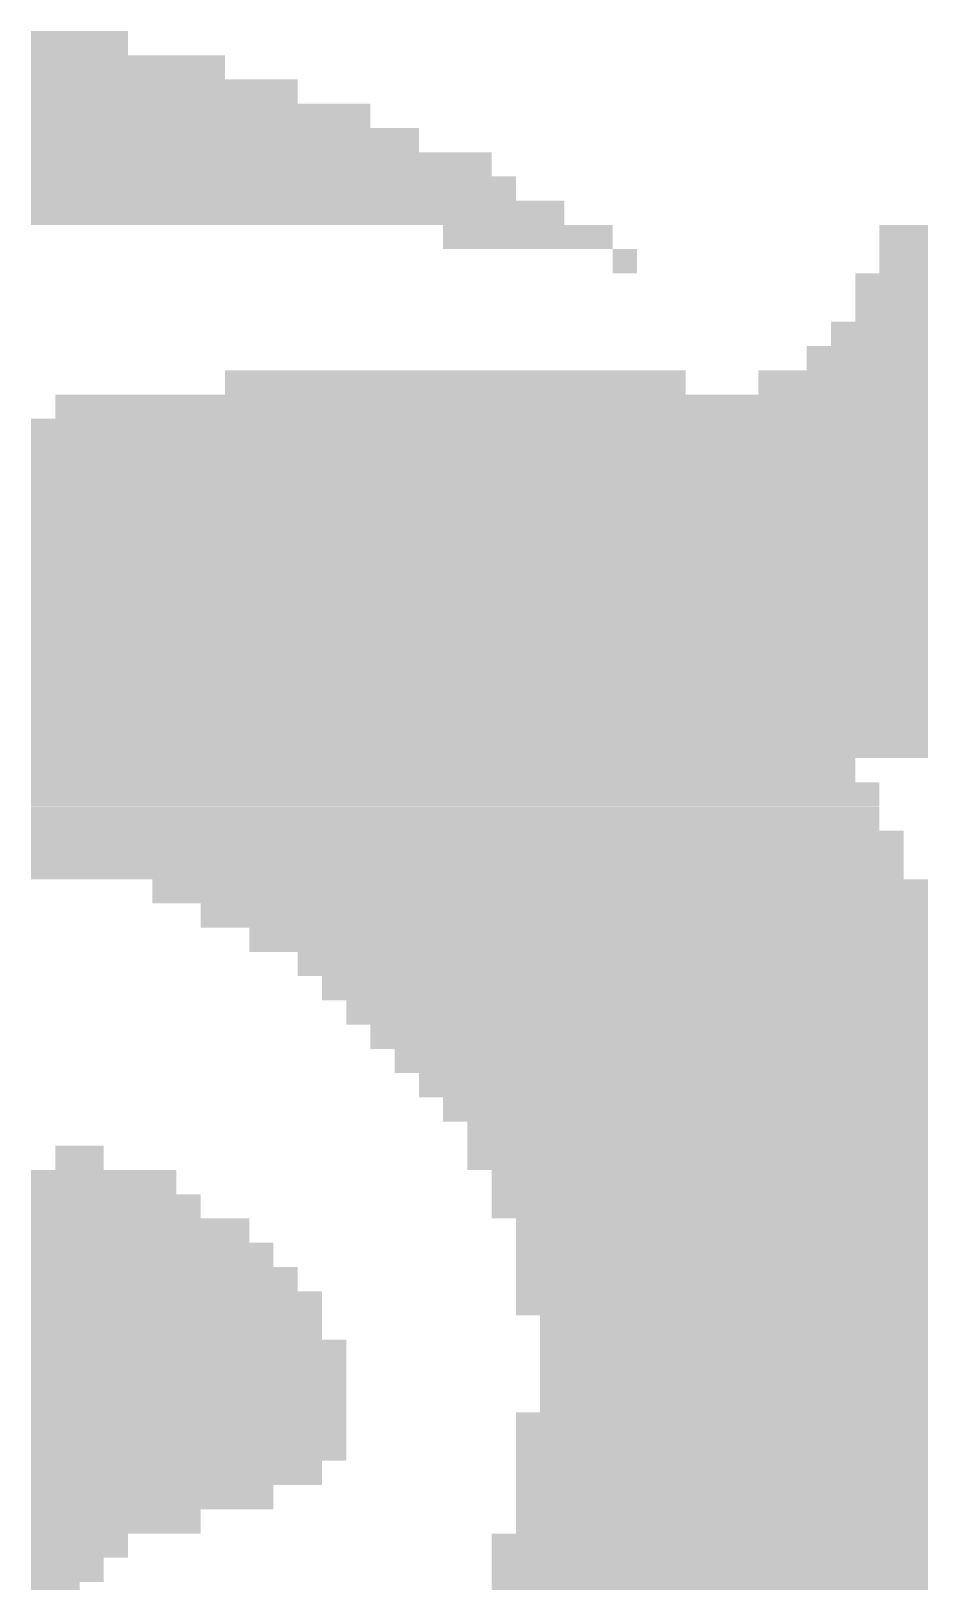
# Model space of a CAD drawing. Extents: x -36 to 36, y -94 to 86.
# Drawn here: x -31.988 to -31.048, y 82.863 to 84.488 of the extents above; entities that cross this region are included whole.
import ezdxf

# ---------------------------------------------------------------- set-up
doc = ezdxf.new("R2010")
doc.units = 0
doc.layers.add('21', color=253, linetype='CONTINUOUS')

# ---------------------------------------------------------------- blocks, each defined once
blk = doc.blocks.new('RECT')
blk.add_solid([(-0.5, -0.5), (0.5, -0.5), (-0.5, 0.5), (0.5, 0.5)])

msp = doc.modelspace()

# ---------------------------------------------------------------- block references
at = {"layer": '21', "xscale": 0.0254, "yscale": 0.0254}
for p in [(-31.9753, 84.4757), (-31.9499, 84.4757), (-31.9245, 84.4757), (-31.8991, 84.4757), (-31.9753, 84.4503), (-31.9499, 84.4503), (-31.9245, 84.4503), (-31.8991, 84.4503), (-31.8737, 84.4503), (-31.8483, 84.4503), (-31.8229, 84.4503), (-31.7975, 84.4503), (-31.9753, 84.4249), (-31.9499, 84.4249), (-31.9245, 84.4249), (-31.8991, 84.4249), (-31.8737, 84.4249), (-31.8483, 84.4249), (-31.8229, 84.4249), (-31.7975, 84.4249), (-31.7721, 84.4249), (-31.7467, 84.4249), (-31.7213, 84.4249), (-31.9753, 84.3995), (-31.9499, 84.3995), (-31.9245, 84.3995), (-31.8991, 84.3995), (-31.8737, 84.3995), (-31.8483, 84.3995), (-31.8229, 84.3995), (-31.7975, 84.3995), (-31.7721, 84.3995), (-31.7467, 84.3995), (-31.7213, 84.3995), (-31.6959, 84.3995), (-31.6705, 84.3995), (-31.6451, 84.3995), (-31.9753, 84.3741), (-31.9499, 84.3741), (-31.9245, 84.3741), (-31.8991, 84.3741), (-31.8737, 84.3741), (-31.8483, 84.3741), (-31.8229, 84.3741), (-31.7975, 84.3741), (-31.7721, 84.3741), (-31.7467, 84.3741), (-31.7213, 84.3741), (-31.6959, 84.3741), (-31.6705, 84.3741), (-31.6451, 84.3741), (-31.6197, 84.3741), (-31.5943, 84.3741), (-31.9753, 84.3487), (-31.9499, 84.3487), (-31.9245, 84.3487), (-31.8991, 84.3487), (-31.8737, 84.3487), (-31.8483, 84.3487), (-31.8229, 84.3487), (-31.7975, 84.3487), (-31.7721, 84.3487), (-31.7467, 84.3487), (-31.7213, 84.3487), (-31.6959, 84.3487), (-31.6705, 84.3487), (-31.6451, 84.3487), (-31.6197, 84.3487), (-31.5943, 84.3487), (-31.5689, 84.3487), (-31.5435, 84.3487), (-31.5181, 84.3487), (-31.9753, 84.3233), (-31.9499, 84.3233), (-31.9245, 84.3233), (-31.8991, 84.3233), (-31.8737, 84.3233), (-31.8483, 84.3233), (-31.8229, 84.3233), (-31.7975, 84.3233), (-31.7721, 84.3233), (-31.7467, 84.3233), (-31.7213, 84.3233), (-31.6959, 84.3233), (-31.6705, 84.3233), (-31.6451, 84.3233), (-31.6197, 84.3233), (-31.5943, 84.3233), (-31.5689, 84.3233), (-31.5435, 84.3233), (-31.5181, 84.3233), (-31.4927, 84.3233), (-31.9753, 84.2979), (-31.9499, 84.2979), (-31.9245, 84.2979), (-31.8991, 84.2979), (-31.8737, 84.2979), (-31.8483, 84.2979), (-31.8229, 84.2979), (-31.7975, 84.2979), (-31.7721, 84.2979), (-31.7467, 84.2979), (-31.7213, 84.2979), (-31.6959, 84.2979), (-31.6705, 84.2979), (-31.6451, 84.2979), (-31.6197, 84.2979), (-31.5943, 84.2979), (-31.5689, 84.2979), (-31.5435, 84.2979), (-31.5181, 84.2979), (-31.4927, 84.2979), (-31.4673, 84.2979), (-31.4419, 84.2979), (-31.5435, 84.2725), (-31.5181, 84.2725), (-31.4927, 84.2725), (-31.4673, 84.2725), (-31.4419, 84.2725), (-31.4165, 84.2725), (-31.3911, 84.2725), (-31.0863, 84.2725), (-31.0609, 84.2725), (-31.3657, 84.2471), (-31.0863, 84.2471), (-31.0609, 84.2471), (-31.1117, 84.2217), (-31.0863, 84.2217), (-31.0609, 84.2217), (-31.1117, 84.1963), (-31.0863, 84.1963), (-31.0609, 84.1963), (-31.1371, 84.1709), (-31.1117, 84.1709), (-31.0863, 84.1709), (-31.0609, 84.1709), (-31.1625, 84.1455), (-31.1371, 84.1455), (-31.1117, 84.1455), (-31.0863, 84.1455), (-31.0609, 84.1455), (-31.7721, 84.1201), (-31.7467, 84.1201), (-31.7213, 84.1201), (-31.6959, 84.1201), (-31.6705, 84.1201), (-31.6451, 84.1201), (-31.6197, 84.1201), (-31.5943, 84.1201), (-31.5689, 84.1201), (-31.5435, 84.1201), (-31.5181, 84.1201), (-31.4927, 84.1201), (-31.4673, 84.1201), (-31.4419, 84.1201), (-31.4165, 84.1201), (-31.3911, 84.1201), (-31.3657, 84.1201), (-31.3403, 84.1201), (-31.3149, 84.1201), (-31.2133, 84.1201), (-31.1879, 84.1201), (-31.1625, 84.1201), (-31.1371, 84.1201), (-31.1117, 84.1201), (-31.0863, 84.1201), (-31.0609, 84.1201), (-31.9499, 84.0947), (-31.9245, 84.0947), (-31.8991, 84.0947), (-31.8737, 84.0947), (-31.8483, 84.0947), (-31.8229, 84.0947), (-31.7975, 84.0947), (-31.7721, 84.0947), (-31.7467, 84.0947), (-31.7213, 84.0947), (-31.6959, 84.0947), (-31.6705, 84.0947), (-31.6451, 84.0947), (-31.6197, 84.0947), (-31.5943, 84.0947), (-31.5689, 84.0947), (-31.5435, 84.0947), (-31.5181, 84.0947), (-31.4927, 84.0947), (-31.4673, 84.0947), (-31.4419, 84.0947), (-31.4165, 84.0947), (-31.3911, 84.0947), (-31.3657, 84.0947), (-31.3403, 84.0947), (-31.3149, 84.0947), (-31.2895, 84.0947), (-31.2641, 84.0947), (-31.2387, 84.0947), (-31.2133, 84.0947), (-31.1879, 84.0947), (-31.1625, 84.0947), (-31.1371, 84.0947), (-31.1117, 84.0947), (-31.0863, 84.0947), (-31.0609, 84.0947), (-31.9753, 84.0693), (-31.9499, 84.0693), (-31.9245, 84.0693), (-31.8991, 84.0693), (-31.8737, 84.0693), (-31.8483, 84.0693), (-31.8229, 84.0693), (-31.7975, 84.0693), (-31.7721, 84.0693), (-31.7467, 84.0693), (-31.7213, 84.0693), (-31.6959, 84.0693), (-31.6705, 84.0693), (-31.6451, 84.0693), (-31.6197, 84.0693), (-31.5943, 84.0693), (-31.5689, 84.0693), (-31.5435, 84.0693), (-31.5181, 84.0693), (-31.4927, 84.0693), (-31.4673, 84.0693), (-31.4419, 84.0693), (-31.4165, 84.0693), (-31.3911, 84.0693), (-31.3657, 84.0693), (-31.3403, 84.0693), (-31.3149, 84.0693), (-31.2895, 84.0693), (-31.2641, 84.0693), (-31.2387, 84.0693), (-31.2133, 84.0693), (-31.1879, 84.0693), (-31.1625, 84.0693), (-31.1371, 84.0693), (-31.1117, 84.0693), (-31.0863, 84.0693), (-31.0609, 84.0693), (-31.9753, 84.0439), (-31.9499, 84.0439), (-31.9245, 84.0439), (-31.8991, 84.0439), (-31.8737, 84.0439), (-31.8483, 84.0439), (-31.8229, 84.0439), (-31.7975, 84.0439), (-31.7721, 84.0439), (-31.7467, 84.0439), (-31.7213, 84.0439), (-31.6959, 84.0439), (-31.6705, 84.0439), (-31.6451, 84.0439), (-31.6197, 84.0439), (-31.5943, 84.0439), (-31.5689, 84.0439), (-31.5435, 84.0439), (-31.5181, 84.0439), (-31.4927, 84.0439), (-31.4673, 84.0439), (-31.4419, 84.0439), (-31.4165, 84.0439), (-31.3911, 84.0439), (-31.3657, 84.0439), (-31.3403, 84.0439), (-31.3149, 84.0439), (-31.2895, 84.0439), (-31.2641, 84.0439), (-31.2387, 84.0439), (-31.2133, 84.0439), (-31.1879, 84.0439), (-31.1625, 84.0439), (-31.1371, 84.0439), (-31.1117, 84.0439), (-31.0863, 84.0439), (-31.0609, 84.0439), (-31.9753, 84.0185), (-31.9499, 84.0185), (-31.9245, 84.0185), (-31.8991, 84.0185), (-31.8737, 84.0185), (-31.8483, 84.0185), (-31.8229, 84.0185), (-31.7975, 84.0185), (-31.7721, 84.0185), (-31.7467, 84.0185), (-31.7213, 84.0185), (-31.6959, 84.0185), (-31.6705, 84.0185), (-31.6451, 84.0185), (-31.6197, 84.0185), (-31.5943, 84.0185), (-31.5689, 84.0185), (-31.5435, 84.0185), (-31.5181, 84.0185), (-31.4927, 84.0185), (-31.4673, 84.0185), (-31.4419, 84.0185), (-31.4165, 84.0185), (-31.3911, 84.0185), (-31.3657, 84.0185), (-31.3403, 84.0185), (-31.3149, 84.0185), (-31.2895, 84.0185), (-31.2641, 84.0185), (-31.2387, 84.0185), (-31.2133, 84.0185), (-31.1879, 84.0185), (-31.1625, 84.0185), (-31.1371, 84.0185), (-31.1117, 84.0185), (-31.0863, 84.0185), (-31.0609, 84.0185), (-31.9753, 83.9931), (-31.9499, 83.9931), (-31.9245, 83.9931), (-31.8991, 83.9931), (-31.8737, 83.9931), (-31.8483, 83.9931), (-31.8229, 83.9931), (-31.7975, 83.9931), (-31.7721, 83.9931), (-31.7467, 83.9931), (-31.7213, 83.9931), (-31.6959, 83.9931), (-31.6705, 83.9931), (-31.6451, 83.9931), (-31.6197, 83.9931), (-31.5943, 83.9931), (-31.5689, 83.9931), (-31.5435, 83.9931), (-31.5181, 83.9931), (-31.4927, 83.9931), (-31.4673, 83.9931), (-31.4419, 83.9931), (-31.4165, 83.9931), (-31.3911, 83.9931), (-31.3657, 83.9931), (-31.3403, 83.9931), (-31.3149, 83.9931), (-31.2895, 83.9931), (-31.2641, 83.9931), (-31.2387, 83.9931), (-31.2133, 83.9931), (-31.1879, 83.9931), (-31.1625, 83.9931), (-31.1371, 83.9931), (-31.1117, 83.9931), (-31.0863, 83.9931), (-31.0609, 83.9931), (-31.9753, 83.9677), (-31.9499, 83.9677), (-31.9245, 83.9677), (-31.8991, 83.9677), (-31.8737, 83.9677), (-31.8483, 83.9677), (-31.8229, 83.9677), (-31.7975, 83.9677), (-31.7721, 83.9677), (-31.7467, 83.9677), (-31.7213, 83.9677), (-31.6959, 83.9677), (-31.6705, 83.9677), (-31.6451, 83.9677), (-31.6197, 83.9677), (-31.5943, 83.9677), (-31.5689, 83.9677), (-31.5435, 83.9677), (-31.5181, 83.9677), (-31.4927, 83.9677), (-31.4673, 83.9677), (-31.4419, 83.9677), (-31.4165, 83.9677), (-31.3911, 83.9677), (-31.3657, 83.9677), (-31.3403, 83.9677), (-31.3149, 83.9677), (-31.2895, 83.9677), (-31.2641, 83.9677), (-31.2387, 83.9677), (-31.2133, 83.9677), (-31.1879, 83.9677), (-31.1625, 83.9677), (-31.1371, 83.9677), (-31.1117, 83.9677), (-31.0863, 83.9677), (-31.0609, 83.9677), (-31.9753, 83.9423), (-31.9499, 83.9423), (-31.9245, 83.9423), (-31.8991, 83.9423), (-31.8737, 83.9423), (-31.8483, 83.9423), (-31.8229, 83.9423), (-31.7975, 83.9423), (-31.7721, 83.9423), (-31.7467, 83.9423), (-31.7213, 83.9423), (-31.6959, 83.9423), (-31.6705, 83.9423), (-31.6451, 83.9423), (-31.6197, 83.9423), (-31.5943, 83.9423), (-31.5689, 83.9423), (-31.5435, 83.9423), (-31.5181, 83.9423), (-31.4927, 83.9423), (-31.4673, 83.9423), (-31.4419, 83.9423), (-31.4165, 83.9423), (-31.3911, 83.9423), (-31.3657, 83.9423), (-31.3403, 83.9423), (-31.3149, 83.9423), (-31.2895, 83.9423), (-31.2641, 83.9423), (-31.2387, 83.9423), (-31.2133, 83.9423), (-31.1879, 83.9423), (-31.1625, 83.9423), (-31.1371, 83.9423), (-31.1117, 83.9423), (-31.0863, 83.9423), (-31.0609, 83.9423), (-31.9753, 83.9169), (-31.9499, 83.9169), (-31.9245, 83.9169), (-31.8991, 83.9169), (-31.8737, 83.9169), (-31.8483, 83.9169), (-31.8229, 83.9169), (-31.7975, 83.9169), (-31.7721, 83.9169), (-31.7467, 83.9169), (-31.7213, 83.9169), (-31.6959, 83.9169), (-31.6705, 83.9169), (-31.6451, 83.9169), (-31.6197, 83.9169), (-31.5943, 83.9169), (-31.5689, 83.9169), (-31.5435, 83.9169), (-31.5181, 83.9169), (-31.4927, 83.9169), (-31.4673, 83.9169), (-31.4419, 83.9169), (-31.4165, 83.9169), (-31.3911, 83.9169), (-31.3657, 83.9169), (-31.3403, 83.9169), (-31.3149, 83.9169), (-31.2895, 83.9169), (-31.2641, 83.9169), (-31.2387, 83.9169), (-31.2133, 83.9169), (-31.1879, 83.9169), (-31.1625, 83.9169), (-31.1371, 83.9169), (-31.1117, 83.9169), (-31.0863, 83.9169), (-31.0609, 83.9169), (-31.9753, 83.8915), (-31.9499, 83.8915), (-31.9245, 83.8915), (-31.8991, 83.8915), (-31.8737, 83.8915), (-31.8483, 83.8915), (-31.8229, 83.8915), (-31.7975, 83.8915), (-31.7721, 83.8915), (-31.7467, 83.8915), (-31.7213, 83.8915), (-31.6959, 83.8915), (-31.6705, 83.8915), (-31.6451, 83.8915), (-31.6197, 83.8915), (-31.5943, 83.8915), (-31.5689, 83.8915), (-31.5435, 83.8915), (-31.5181, 83.8915), (-31.4927, 83.8915), (-31.4673, 83.8915), (-31.4419, 83.8915), (-31.4165, 83.8915), (-31.3911, 83.8915), (-31.3657, 83.8915), (-31.3403, 83.8915), (-31.3149, 83.8915), (-31.2895, 83.8915), (-31.2641, 83.8915), (-31.2387, 83.8915), (-31.2133, 83.8915), (-31.1879, 83.8915), (-31.1625, 83.8915), (-31.1371, 83.8915), (-31.1117, 83.8915), (-31.0863, 83.8915), (-31.0609, 83.8915), (-31.9753, 83.8661), (-31.9499, 83.8661), (-31.9245, 83.8661), (-31.8991, 83.8661), (-31.8737, 83.8661), (-31.8483, 83.8661), (-31.8229, 83.8661), (-31.7975, 83.8661), (-31.7721, 83.8661), (-31.7467, 83.8661), (-31.7213, 83.8661), (-31.6959, 83.8661), (-31.6705, 83.8661), (-31.6451, 83.8661), (-31.6197, 83.8661), (-31.5943, 83.8661), (-31.5689, 83.8661), (-31.5435, 83.8661), (-31.5181, 83.8661), (-31.4927, 83.8661), (-31.4673, 83.8661), (-31.4419, 83.8661), (-31.4165, 83.8661), (-31.3911, 83.8661), (-31.3657, 83.8661), (-31.3403, 83.8661), (-31.3149, 83.8661), (-31.2895, 83.8661), (-31.2641, 83.8661), (-31.2387, 83.8661), (-31.2133, 83.8661), (-31.1879, 83.8661), (-31.1625, 83.8661), (-31.1371, 83.8661), (-31.1117, 83.8661), (-31.0863, 83.8661), (-31.0609, 83.8661), (-31.9753, 83.8407), (-31.9499, 83.8407), (-31.9245, 83.8407), (-31.8991, 83.8407), (-31.8737, 83.8407), (-31.8483, 83.8407), (-31.8229, 83.8407), (-31.7975, 83.8407), (-31.7721, 83.8407), (-31.7467, 83.8407), (-31.7213, 83.8407), (-31.6959, 83.8407), (-31.6705, 83.8407), (-31.6451, 83.8407), (-31.6197, 83.8407), (-31.5943, 83.8407), (-31.5689, 83.8407), (-31.5435, 83.8407), (-31.5181, 83.8407), (-31.4927, 83.8407), (-31.4673, 83.8407), (-31.4419, 83.8407), (-31.4165, 83.8407), (-31.3911, 83.8407), (-31.3657, 83.8407), (-31.3403, 83.8407), (-31.3149, 83.8407), (-31.2895, 83.8407), (-31.2641, 83.8407), (-31.2387, 83.8407), (-31.2133, 83.8407), (-31.1879, 83.8407), (-31.1625, 83.8407), (-31.1371, 83.8407), (-31.1117, 83.8407), (-31.0863, 83.8407), (-31.0609, 83.8407), (-31.9753, 83.8153), (-31.9499, 83.8153), (-31.9245, 83.8153), (-31.8991, 83.8153), (-31.8737, 83.8153), (-31.8483, 83.8153), (-31.8229, 83.8153), (-31.7975, 83.8153), (-31.7721, 83.8153), (-31.7467, 83.8153), (-31.7213, 83.8153), (-31.6959, 83.8153), (-31.6705, 83.8153), (-31.6451, 83.8153), (-31.6197, 83.8153), (-31.5943, 83.8153), (-31.5689, 83.8153), (-31.5435, 83.8153), (-31.5181, 83.8153), (-31.4927, 83.8153), (-31.4673, 83.8153), (-31.4419, 83.8153), (-31.4165, 83.8153), (-31.3911, 83.8153), (-31.3657, 83.8153), (-31.3403, 83.8153), (-31.3149, 83.8153), (-31.2895, 83.8153), (-31.2641, 83.8153), (-31.2387, 83.8153), (-31.2133, 83.8153), (-31.1879, 83.8153), (-31.1625, 83.8153), (-31.1371, 83.8153), (-31.1117, 83.8153), (-31.0863, 83.8153), (-31.0609, 83.8153), (-31.9753, 83.7899), (-31.9499, 83.7899), (-31.9245, 83.7899), (-31.8991, 83.7899), (-31.8737, 83.7899), (-31.8483, 83.7899), (-31.8229, 83.7899), (-31.7975, 83.7899), (-31.7721, 83.7899), (-31.7467, 83.7899), (-31.7213, 83.7899), (-31.6959, 83.7899), (-31.6705, 83.7899), (-31.6451, 83.7899), (-31.6197, 83.7899), (-31.5943, 83.7899), (-31.5689, 83.7899), (-31.5435, 83.7899), (-31.5181, 83.7899), (-31.4927, 83.7899), (-31.4673, 83.7899), (-31.4419, 83.7899), (-31.4165, 83.7899), (-31.3911, 83.7899), (-31.3657, 83.7899), (-31.3403, 83.7899), (-31.3149, 83.7899), (-31.2895, 83.7899), (-31.2641, 83.7899), (-31.2387, 83.7899), (-31.2133, 83.7899), (-31.1879, 83.7899), (-31.1625, 83.7899), (-31.1371, 83.7899), (-31.1117, 83.7899), (-31.0863, 83.7899), (-31.0609, 83.7899), (-31.9753, 83.7645), (-31.9499, 83.7645), (-31.9245, 83.7645), (-31.8991, 83.7645), (-31.8737, 83.7645), (-31.8483, 83.7645), (-31.8229, 83.7645), (-31.7975, 83.7645), (-31.7721, 83.7645), (-31.7467, 83.7645), (-31.7213, 83.7645), (-31.6959, 83.7645), (-31.6705, 83.7645), (-31.6451, 83.7645), (-31.6197, 83.7645), (-31.5943, 83.7645), (-31.5689, 83.7645), (-31.5435, 83.7645), (-31.5181, 83.7645), (-31.4927, 83.7645), (-31.4673, 83.7645), (-31.4419, 83.7645), (-31.4165, 83.7645), (-31.3911, 83.7645), (-31.3657, 83.7645), (-31.3403, 83.7645), (-31.3149, 83.7645), (-31.2895, 83.7645), (-31.2641, 83.7645), (-31.2387, 83.7645), (-31.2133, 83.7645), (-31.1879, 83.7645), (-31.1625, 83.7645), (-31.1371, 83.7645), (-31.1117, 83.7645), (-31.0863, 83.7645), (-31.0609, 83.7645), (-31.9753, 83.7391), (-31.9499, 83.7391), (-31.9245, 83.7391), (-31.8991, 83.7391), (-31.8737, 83.7391), (-31.8483, 83.7391), (-31.8229, 83.7391), (-31.7975, 83.7391), (-31.7721, 83.7391), (-31.7467, 83.7391), (-31.7213, 83.7391), (-31.6959, 83.7391), (-31.6705, 83.7391), (-31.6451, 83.7391), (-31.6197, 83.7391), (-31.5943, 83.7391), (-31.5689, 83.7391), (-31.5435, 83.7391), (-31.5181, 83.7391), (-31.4927, 83.7391), (-31.4673, 83.7391), (-31.4419, 83.7391), (-31.4165, 83.7391), (-31.3911, 83.7391), (-31.3657, 83.7391), (-31.3403, 83.7391), (-31.3149, 83.7391), (-31.2895, 83.7391), (-31.2641, 83.7391), (-31.2387, 83.7391), (-31.2133, 83.7391), (-31.1879, 83.7391), (-31.1625, 83.7391), (-31.1371, 83.7391), (-31.1117, 83.7391), (-31.0863, 83.7391), (-31.0609, 83.7391), (-31.9753, 83.7137), (-31.9499, 83.7137), (-31.9245, 83.7137), (-31.8991, 83.7137), (-31.8737, 83.7137), (-31.8483, 83.7137), (-31.8229, 83.7137), (-31.7975, 83.7137), (-31.7721, 83.7137), (-31.7467, 83.7137), (-31.7213, 83.7137), (-31.6959, 83.7137), (-31.6705, 83.7137), (-31.6451, 83.7137), (-31.6197, 83.7137), (-31.5943, 83.7137), (-31.5689, 83.7137), (-31.5435, 83.7137), (-31.5181, 83.7137), (-31.4927, 83.7137), (-31.4673, 83.7137), (-31.4419, 83.7137), (-31.4165, 83.7137), (-31.3911, 83.7137), (-31.3657, 83.7137), (-31.3403, 83.7137), (-31.3149, 83.7137), (-31.2895, 83.7137), (-31.2641, 83.7137), (-31.2387, 83.7137), (-31.2133, 83.7137), (-31.1879, 83.7137), (-31.1625, 83.7137), (-31.1371, 83.7137), (-31.9753, 83.6883), (-31.9499, 83.6883), (-31.9245, 83.6883), (-31.8991, 83.6883), (-31.8737, 83.6883), (-31.8483, 83.6883), (-31.8229, 83.6883), (-31.7975, 83.6883), (-31.7721, 83.6883), (-31.7467, 83.6883), (-31.7213, 83.6883), (-31.6959, 83.6883), (-31.6705, 83.6883), (-31.6451, 83.6883), (-31.6197, 83.6883), (-31.5943, 83.6883), (-31.5689, 83.6883), (-31.5435, 83.6883), (-31.5181, 83.6883), (-31.4927, 83.6883), (-31.4673, 83.6883), (-31.4419, 83.6883), (-31.4165, 83.6883), (-31.3911, 83.6883), (-31.3657, 83.6883), (-31.3403, 83.6883), (-31.3149, 83.6883), (-31.2895, 83.6883), (-31.2641, 83.6883), (-31.2387, 83.6883), (-31.2133, 83.6883), (-31.1879, 83.6883), (-31.1625, 83.6883), (-31.1371, 83.6883), (-31.1117, 83.6883), (-31.9753, 83.6629), (-31.9499, 83.6629), (-31.9245, 83.6629), (-31.8991, 83.6629), (-31.8737, 83.6629), (-31.8483, 83.6629), (-31.8229, 83.6629), (-31.7975, 83.6629), (-31.7721, 83.6629), (-31.7467, 83.6629), (-31.7213, 83.6629), (-31.6959, 83.6629), (-31.6705, 83.6629), (-31.6451, 83.6629), (-31.6197, 83.6629), (-31.5943, 83.6629), (-31.5689, 83.6629), (-31.5435, 83.6629), (-31.5181, 83.6629), (-31.4927, 83.6629), (-31.4673, 83.6629), (-31.4419, 83.6629), (-31.4165, 83.6629), (-31.3911, 83.6629), (-31.3657, 83.6629), (-31.3403, 83.6629), (-31.3149, 83.6629), (-31.2895, 83.6629), (-31.2641, 83.6629), (-31.2387, 83.6629), (-31.2133, 83.6629), (-31.1879, 83.6629), (-31.1625, 83.6629), (-31.1371, 83.6629), (-31.1117, 83.6629), (-31.9753, 83.6375), (-31.9499, 83.6375), (-31.9245, 83.6375), (-31.8991, 83.6375), (-31.8737, 83.6375), (-31.8483, 83.6375), (-31.8229, 83.6375), (-31.7975, 83.6375), (-31.7721, 83.6375), (-31.7467, 83.6375), (-31.7213, 83.6375), (-31.6959, 83.6375), (-31.6705, 83.6375), (-31.6451, 83.6375), (-31.6197, 83.6375), (-31.5943, 83.6375), (-31.5689, 83.6375), (-31.5435, 83.6375), (-31.5181, 83.6375), (-31.4927, 83.6375), (-31.4673, 83.6375), (-31.4419, 83.6375), (-31.4165, 83.6375), (-31.3911, 83.6375), (-31.3657, 83.6375), (-31.3403, 83.6375), (-31.3149, 83.6375), (-31.2895, 83.6375), (-31.2641, 83.6375), (-31.2387, 83.6375), (-31.2133, 83.6375), (-31.1879, 83.6375), (-31.1625, 83.6375), (-31.1371, 83.6375), (-31.1117, 83.6375), (-31.0863, 83.6375), (-31.9753, 83.6121), (-31.9499, 83.6121), (-31.9245, 83.6121), (-31.8991, 83.6121), (-31.8737, 83.6121), (-31.8483, 83.6121), (-31.8229, 83.6121), (-31.7975, 83.6121), (-31.7721, 83.6121), (-31.7467, 83.6121), (-31.7213, 83.6121), (-31.6959, 83.6121), (-31.6705, 83.6121), (-31.6451, 83.6121), (-31.6197, 83.6121), (-31.5943, 83.6121), (-31.5689, 83.6121), (-31.5435, 83.6121), (-31.5181, 83.6121), (-31.4927, 83.6121), (-31.4673, 83.6121), (-31.4419, 83.6121), (-31.4165, 83.6121), (-31.3911, 83.6121), (-31.3657, 83.6121), (-31.3403, 83.6121), (-31.3149, 83.6121), (-31.2895, 83.6121), (-31.2641, 83.6121), (-31.2387, 83.6121), (-31.2133, 83.6121), (-31.1879, 83.6121), (-31.1625, 83.6121), (-31.1371, 83.6121), (-31.1117, 83.6121), (-31.0863, 83.6121), (-31.8483, 83.5867), (-31.8229, 83.5867), (-31.7975, 83.5867), (-31.7721, 83.5867), (-31.7467, 83.5867), (-31.7213, 83.5867), (-31.6959, 83.5867), (-31.6705, 83.5867), (-31.6451, 83.5867), (-31.6197, 83.5867), (-31.5943, 83.5867), (-31.5689, 83.5867), (-31.5435, 83.5867), (-31.5181, 83.5867), (-31.4927, 83.5867), (-31.4673, 83.5867), (-31.4419, 83.5867), (-31.4165, 83.5867), (-31.3911, 83.5867), (-31.3657, 83.5867), (-31.3403, 83.5867), (-31.3149, 83.5867), (-31.2895, 83.5867), (-31.2641, 83.5867), (-31.2387, 83.5867), (-31.2133, 83.5867), (-31.1879, 83.5867), (-31.1625, 83.5867), (-31.1371, 83.5867), (-31.1117, 83.5867), (-31.0863, 83.5867), (-31.0609, 83.5867), (-31.7975, 83.5613), (-31.7721, 83.5613), (-31.7467, 83.5613), (-31.7213, 83.5613), (-31.6959, 83.5613), (-31.6705, 83.5613), (-31.6451, 83.5613), (-31.6197, 83.5613), (-31.5943, 83.5613), (-31.5689, 83.5613), (-31.5435, 83.5613), (-31.5181, 83.5613), (-31.4927, 83.5613), (-31.4673, 83.5613), (-31.4419, 83.5613), (-31.4165, 83.5613), (-31.3911, 83.5613), (-31.3657, 83.5613), (-31.3403, 83.5613), (-31.3149, 83.5613), (-31.2895, 83.5613), (-31.2641, 83.5613), (-31.2387, 83.5613), (-31.2133, 83.5613), (-31.1879, 83.5613), (-31.1625, 83.5613), (-31.1371, 83.5613), (-31.1117, 83.5613), (-31.0863, 83.5613), (-31.0609, 83.5613), (-31.7467, 83.5359), (-31.7213, 83.5359), (-31.6959, 83.5359), (-31.6705, 83.5359), (-31.6451, 83.5359), (-31.6197, 83.5359), (-31.5943, 83.5359), (-31.5689, 83.5359), (-31.5435, 83.5359), (-31.5181, 83.5359), (-31.4927, 83.5359), (-31.4673, 83.5359), (-31.4419, 83.5359), (-31.4165, 83.5359), (-31.3911, 83.5359), (-31.3657, 83.5359), (-31.3403, 83.5359), (-31.3149, 83.5359), (-31.2895, 83.5359), (-31.2641, 83.5359), (-31.2387, 83.5359), (-31.2133, 83.5359), (-31.1879, 83.5359), (-31.1625, 83.5359), (-31.1371, 83.5359), (-31.1117, 83.5359), (-31.0863, 83.5359), (-31.0609, 83.5359), (-31.6959, 83.5105), (-31.6705, 83.5105), (-31.6451, 83.5105), (-31.6197, 83.5105), (-31.5943, 83.5105), (-31.5689, 83.5105), (-31.5435, 83.5105), (-31.5181, 83.5105), (-31.4927, 83.5105), (-31.4673, 83.5105), (-31.4419, 83.5105), (-31.4165, 83.5105), (-31.3911, 83.5105), (-31.3657, 83.5105), (-31.3403, 83.5105), (-31.3149, 83.5105), (-31.2895, 83.5105), (-31.2641, 83.5105), (-31.2387, 83.5105), (-31.2133, 83.5105), (-31.1879, 83.5105), (-31.1625, 83.5105), (-31.1371, 83.5105), (-31.1117, 83.5105), (-31.0863, 83.5105), (-31.0609, 83.5105), (-31.6705, 83.4851), (-31.6451, 83.4851), (-31.6197, 83.4851), (-31.5943, 83.4851), (-31.5689, 83.4851), (-31.5435, 83.4851), (-31.5181, 83.4851), (-31.4927, 83.4851), (-31.4673, 83.4851), (-31.4419, 83.4851), (-31.4165, 83.4851), (-31.3911, 83.4851), (-31.3657, 83.4851), (-31.3403, 83.4851), (-31.3149, 83.4851), (-31.2895, 83.4851), (-31.2641, 83.4851), (-31.2387, 83.4851), (-31.2133, 83.4851), (-31.1879, 83.4851), (-31.1625, 83.4851), (-31.1371, 83.4851), (-31.1117, 83.4851), (-31.0863, 83.4851), (-31.0609, 83.4851), (-31.6451, 83.4597), (-31.6197, 83.4597), (-31.5943, 83.4597), (-31.5689, 83.4597), (-31.5435, 83.4597), (-31.5181, 83.4597), (-31.4927, 83.4597), (-31.4673, 83.4597), (-31.4419, 83.4597), (-31.4165, 83.4597), (-31.3911, 83.4597), (-31.3657, 83.4597), (-31.3403, 83.4597), (-31.3149, 83.4597), (-31.2895, 83.4597), (-31.2641, 83.4597), (-31.2387, 83.4597), (-31.2133, 83.4597), (-31.1879, 83.4597), (-31.1625, 83.4597), (-31.1371, 83.4597), (-31.1117, 83.4597), (-31.0863, 83.4597), (-31.0609, 83.4597), (-31.6197, 83.4343), (-31.5943, 83.4343), (-31.5689, 83.4343), (-31.5435, 83.4343), (-31.5181, 83.4343), (-31.4927, 83.4343), (-31.4673, 83.4343), (-31.4419, 83.4343), (-31.4165, 83.4343), (-31.3911, 83.4343), (-31.3657, 83.4343), (-31.3403, 83.4343), (-31.3149, 83.4343), (-31.2895, 83.4343), (-31.2641, 83.4343), (-31.2387, 83.4343), (-31.2133, 83.4343), (-31.1879, 83.4343), (-31.1625, 83.4343), (-31.1371, 83.4343), (-31.1117, 83.4343), (-31.0863, 83.4343), (-31.0609, 83.4343), (-31.5943, 83.4089), (-31.5689, 83.4089), (-31.5435, 83.4089), (-31.5181, 83.4089), (-31.4927, 83.4089), (-31.4673, 83.4089), (-31.4419, 83.4089), (-31.4165, 83.4089), (-31.3911, 83.4089), (-31.3657, 83.4089), (-31.3403, 83.4089), (-31.3149, 83.4089), (-31.2895, 83.4089), (-31.2641, 83.4089), (-31.2387, 83.4089), (-31.2133, 83.4089), (-31.1879, 83.4089), (-31.1625, 83.4089), (-31.1371, 83.4089), (-31.1117, 83.4089), (-31.0863, 83.4089), (-31.0609, 83.4089), (-31.5689, 83.3835), (-31.5435, 83.3835), (-31.5181, 83.3835), (-31.4927, 83.3835), (-31.4673, 83.3835), (-31.4419, 83.3835), (-31.4165, 83.3835), (-31.3911, 83.3835), (-31.3657, 83.3835), (-31.3403, 83.3835), (-31.3149, 83.3835), (-31.2895, 83.3835), (-31.2641, 83.3835), (-31.2387, 83.3835), (-31.2133, 83.3835), (-31.1879, 83.3835), (-31.1625, 83.3835), (-31.1371, 83.3835), (-31.1117, 83.3835), (-31.0863, 83.3835), (-31.0609, 83.3835), (-31.5435, 83.3581), (-31.5181, 83.3581), (-31.4927, 83.3581), (-31.4673, 83.3581), (-31.4419, 83.3581), (-31.4165, 83.3581), (-31.3911, 83.3581), (-31.3657, 83.3581), (-31.3403, 83.3581), (-31.3149, 83.3581), (-31.2895, 83.3581), (-31.2641, 83.3581), (-31.2387, 83.3581), (-31.2133, 83.3581), (-31.1879, 83.3581), (-31.1625, 83.3581), (-31.1371, 83.3581), (-31.1117, 83.3581), (-31.0863, 83.3581), (-31.0609, 83.3581), (-31.5181, 83.3327), (-31.4927, 83.3327), (-31.4673, 83.3327), (-31.4419, 83.3327), (-31.4165, 83.3327), (-31.3911, 83.3327), (-31.3657, 83.3327), (-31.3403, 83.3327), (-31.3149, 83.3327), (-31.2895, 83.3327), (-31.2641, 83.3327), (-31.2387, 83.3327), (-31.2133, 83.3327), (-31.1879, 83.3327), (-31.1625, 83.3327), (-31.1371, 83.3327), (-31.1117, 83.3327), (-31.0863, 83.3327), (-31.0609, 83.3327), (-31.9499, 83.3073), (-31.9245, 83.3073), (-31.5181, 83.3073), (-31.4927, 83.3073), (-31.4673, 83.3073), (-31.4419, 83.3073), (-31.4165, 83.3073), (-31.3911, 83.3073), (-31.3657, 83.3073), (-31.3403, 83.3073), (-31.3149, 83.3073), (-31.2895, 83.3073), (-31.2641, 83.3073), (-31.2387, 83.3073), (-31.2133, 83.3073), (-31.1879, 83.3073), (-31.1625, 83.3073), (-31.1371, 83.3073), (-31.1117, 83.3073), (-31.0863, 83.3073), (-31.0609, 83.3073), (-31.9753, 83.2819), (-31.9499, 83.2819), (-31.9245, 83.2819), (-31.8991, 83.2819), (-31.8737, 83.2819), (-31.8483, 83.2819), (-31.4927, 83.2819), (-31.4673, 83.2819), (-31.4419, 83.2819), (-31.4165, 83.2819), (-31.3911, 83.2819), (-31.3657, 83.2819), (-31.3403, 83.2819), (-31.3149, 83.2819), (-31.2895, 83.2819), (-31.2641, 83.2819), (-31.2387, 83.2819), (-31.2133, 83.2819), (-31.1879, 83.2819), (-31.1625, 83.2819), (-31.1371, 83.2819), (-31.1117, 83.2819), (-31.0863, 83.2819), (-31.0609, 83.2819), (-31.9753, 83.2565), (-31.9499, 83.2565), (-31.9245, 83.2565), (-31.8991, 83.2565), (-31.8737, 83.2565), (-31.8483, 83.2565), (-31.8229, 83.2565), (-31.4927, 83.2565), (-31.4673, 83.2565), (-31.4419, 83.2565), (-31.4165, 83.2565), (-31.3911, 83.2565), (-31.3657, 83.2565), (-31.3403, 83.2565), (-31.3149, 83.2565), (-31.2895, 83.2565), (-31.2641, 83.2565), (-31.2387, 83.2565), (-31.2133, 83.2565), (-31.1879, 83.2565), (-31.1625, 83.2565), (-31.1371, 83.2565), (-31.1117, 83.2565), (-31.0863, 83.2565), (-31.0609, 83.2565), (-31.9753, 83.2311), (-31.9499, 83.2311), (-31.9245, 83.2311), (-31.8991, 83.2311), (-31.8737, 83.2311), (-31.8483, 83.2311), (-31.8229, 83.2311), (-31.7975, 83.2311), (-31.7721, 83.2311), (-31.4673, 83.2311), (-31.4419, 83.2311), (-31.4165, 83.2311), (-31.3911, 83.2311), (-31.3657, 83.2311), (-31.3403, 83.2311), (-31.3149, 83.2311), (-31.2895, 83.2311), (-31.2641, 83.2311), (-31.2387, 83.2311), (-31.2133, 83.2311), (-31.1879, 83.2311), (-31.1625, 83.2311), (-31.1371, 83.2311), (-31.1117, 83.2311), (-31.0863, 83.2311), (-31.0609, 83.2311), (-31.9753, 83.2057), (-31.9499, 83.2057), (-31.9245, 83.2057), (-31.8991, 83.2057), (-31.8737, 83.2057), (-31.8483, 83.2057), (-31.8229, 83.2057), (-31.7975, 83.2057), (-31.7721, 83.2057), (-31.7467, 83.2057), (-31.4673, 83.2057), (-31.4419, 83.2057), (-31.4165, 83.2057), (-31.3911, 83.2057), (-31.3657, 83.2057), (-31.3403, 83.2057), (-31.3149, 83.2057), (-31.2895, 83.2057), (-31.2641, 83.2057), (-31.2387, 83.2057), (-31.2133, 83.2057), (-31.1879, 83.2057), (-31.1625, 83.2057), (-31.1371, 83.2057), (-31.1117, 83.2057), (-31.0863, 83.2057), (-31.0609, 83.2057), (-31.9753, 83.1803), (-31.9499, 83.1803), (-31.9245, 83.1803), (-31.8991, 83.1803), (-31.8737, 83.1803), (-31.8483, 83.1803), (-31.8229, 83.1803), (-31.7975, 83.1803), (-31.7721, 83.1803), (-31.7467, 83.1803), (-31.7213, 83.1803), (-31.4673, 83.1803), (-31.4419, 83.1803), (-31.4165, 83.1803), (-31.3911, 83.1803), (-31.3657, 83.1803), (-31.3403, 83.1803), (-31.3149, 83.1803), (-31.2895, 83.1803), (-31.2641, 83.1803), (-31.2387, 83.1803), (-31.2133, 83.1803), (-31.1879, 83.1803), (-31.1625, 83.1803), (-31.1371, 83.1803), (-31.1117, 83.1803), (-31.0863, 83.1803), (-31.0609, 83.1803), (-31.9753, 83.1549), (-31.9499, 83.1549), (-31.9245, 83.1549), (-31.8991, 83.1549), (-31.8737, 83.1549), (-31.8483, 83.1549), (-31.8229, 83.1549), (-31.7975, 83.1549), (-31.7721, 83.1549), (-31.7467, 83.1549), (-31.7213, 83.1549), (-31.6959, 83.1549), (-31.4673, 83.1549), (-31.4419, 83.1549), (-31.4165, 83.1549), (-31.3911, 83.1549), (-31.3657, 83.1549), (-31.3403, 83.1549), (-31.3149, 83.1549), (-31.2895, 83.1549), (-31.2641, 83.1549), (-31.2387, 83.1549), (-31.2133, 83.1549), (-31.1879, 83.1549), (-31.1625, 83.1549), (-31.1371, 83.1549), (-31.1117, 83.1549), (-31.0863, 83.1549), (-31.0609, 83.1549), (-31.9753, 83.1295), (-31.9499, 83.1295), (-31.9245, 83.1295), (-31.8991, 83.1295), (-31.8737, 83.1295), (-31.8483, 83.1295), (-31.8229, 83.1295), (-31.7975, 83.1295), (-31.7721, 83.1295), (-31.7467, 83.1295), (-31.7213, 83.1295), (-31.6959, 83.1295), (-31.4419, 83.1295), (-31.4165, 83.1295), (-31.3911, 83.1295), (-31.3657, 83.1295), (-31.3403, 83.1295), (-31.3149, 83.1295), (-31.2895, 83.1295), (-31.2641, 83.1295), (-31.2387, 83.1295), (-31.2133, 83.1295), (-31.1879, 83.1295), (-31.1625, 83.1295), (-31.1371, 83.1295), (-31.1117, 83.1295), (-31.0863, 83.1295), (-31.0609, 83.1295), (-31.9753, 83.1041), (-31.9499, 83.1041), (-31.9245, 83.1041), (-31.8991, 83.1041), (-31.8737, 83.1041), (-31.8483, 83.1041), (-31.8229, 83.1041), (-31.7975, 83.1041), (-31.7721, 83.1041), (-31.7467, 83.1041), (-31.7213, 83.1041), (-31.6959, 83.1041), (-31.6705, 83.1041), (-31.4419, 83.1041), (-31.4165, 83.1041), (-31.3911, 83.1041), (-31.3657, 83.1041), (-31.3403, 83.1041), (-31.3149, 83.1041), (-31.2895, 83.1041), (-31.2641, 83.1041), (-31.2387, 83.1041), (-31.2133, 83.1041), (-31.1879, 83.1041), (-31.1625, 83.1041), (-31.1371, 83.1041), (-31.1117, 83.1041), (-31.0863, 83.1041), (-31.0609, 83.1041), (-31.9753, 83.0787), (-31.9499, 83.0787), (-31.9245, 83.0787), (-31.8991, 83.0787), (-31.8737, 83.0787), (-31.8483, 83.0787), (-31.8229, 83.0787), (-31.7975, 83.0787), (-31.7721, 83.0787), (-31.7467, 83.0787), (-31.7213, 83.0787), (-31.6959, 83.0787), (-31.6705, 83.0787), (-31.4419, 83.0787), (-31.4165, 83.0787), (-31.3911, 83.0787), (-31.3657, 83.0787), (-31.3403, 83.0787), (-31.3149, 83.0787), (-31.2895, 83.0787), (-31.2641, 83.0787), (-31.2387, 83.0787), (-31.2133, 83.0787), (-31.1879, 83.0787), (-31.1625, 83.0787), (-31.1371, 83.0787), (-31.1117, 83.0787), (-31.0863, 83.0787), (-31.0609, 83.0787), (-31.9753, 83.0533), (-31.9499, 83.0533), (-31.9245, 83.0533), (-31.8991, 83.0533), (-31.8737, 83.0533), (-31.8483, 83.0533), (-31.8229, 83.0533), (-31.7975, 83.0533), (-31.7721, 83.0533), (-31.7467, 83.0533), (-31.7213, 83.0533), (-31.6959, 83.0533), (-31.6705, 83.0533), (-31.4419, 83.0533), (-31.4165, 83.0533), (-31.3911, 83.0533), (-31.3657, 83.0533), (-31.3403, 83.0533), (-31.3149, 83.0533), (-31.2895, 83.0533), (-31.2641, 83.0533), (-31.2387, 83.0533), (-31.2133, 83.0533), (-31.1879, 83.0533), (-31.1625, 83.0533), (-31.1371, 83.0533), (-31.1117, 83.0533), (-31.0863, 83.0533), (-31.0609, 83.0533), (-31.9753, 83.0279), (-31.9499, 83.0279), (-31.9245, 83.0279), (-31.8991, 83.0279), (-31.8737, 83.0279), (-31.8483, 83.0279), (-31.8229, 83.0279), (-31.7975, 83.0279), (-31.7721, 83.0279), (-31.7467, 83.0279), (-31.7213, 83.0279), (-31.6959, 83.0279), (-31.6705, 83.0279), (-31.4673, 83.0279), (-31.4419, 83.0279), (-31.4165, 83.0279), (-31.3911, 83.0279), (-31.3657, 83.0279), (-31.3403, 83.0279), (-31.3149, 83.0279), (-31.2895, 83.0279), (-31.2641, 83.0279), (-31.2387, 83.0279), (-31.2133, 83.0279), (-31.1879, 83.0279), (-31.1625, 83.0279), (-31.1371, 83.0279), (-31.1117, 83.0279), (-31.0863, 83.0279), (-31.0609, 83.0279), (-31.9753, 83.0025), (-31.9499, 83.0025), (-31.9245, 83.0025), (-31.8991, 83.0025), (-31.8737, 83.0025), (-31.8483, 83.0025), (-31.8229, 83.0025), (-31.7975, 83.0025), (-31.7721, 83.0025), (-31.7467, 83.0025), (-31.7213, 83.0025), (-31.6959, 83.0025), (-31.6705, 83.0025), (-31.4673, 83.0025), (-31.4419, 83.0025), (-31.4165, 83.0025), (-31.3911, 83.0025), (-31.3657, 83.0025), (-31.3403, 83.0025), (-31.3149, 83.0025), (-31.2895, 83.0025), (-31.2641, 83.0025), (-31.2387, 83.0025), (-31.2133, 83.0025), (-31.1879, 83.0025), (-31.1625, 83.0025), (-31.1371, 83.0025), (-31.1117, 83.0025), (-31.0863, 83.0025), (-31.0609, 83.0025), (-31.9753, 82.9771), (-31.9499, 82.9771), (-31.9245, 82.9771), (-31.8991, 82.9771), (-31.8737, 82.9771), (-31.8483, 82.9771), (-31.8229, 82.9771), (-31.7975, 82.9771), (-31.7721, 82.9771), (-31.7467, 82.9771), (-31.7213, 82.9771), (-31.6959, 82.9771), (-31.4673, 82.9771), (-31.4419, 82.9771), (-31.4165, 82.9771), (-31.3911, 82.9771), (-31.3657, 82.9771), (-31.3403, 82.9771), (-31.3149, 82.9771), (-31.2895, 82.9771), (-31.2641, 82.9771), (-31.2387, 82.9771), (-31.2133, 82.9771), (-31.1879, 82.9771), (-31.1625, 82.9771), (-31.1371, 82.9771), (-31.1117, 82.9771), (-31.0863, 82.9771), (-31.0609, 82.9771), (-31.9753, 82.9517), (-31.9499, 82.9517), (-31.9245, 82.9517), (-31.8991, 82.9517), (-31.8737, 82.9517), (-31.8483, 82.9517), (-31.8229, 82.9517), (-31.7975, 82.9517), (-31.7721, 82.9517), (-31.7467, 82.9517), (-31.4673, 82.9517), (-31.4419, 82.9517), (-31.4165, 82.9517), (-31.3911, 82.9517), (-31.3657, 82.9517), (-31.3403, 82.9517), (-31.3149, 82.9517), (-31.2895, 82.9517), (-31.2641, 82.9517), (-31.2387, 82.9517), (-31.2133, 82.9517), (-31.1879, 82.9517), (-31.1625, 82.9517), (-31.1371, 82.9517), (-31.1117, 82.9517), (-31.0863, 82.9517), (-31.0609, 82.9517), (-31.9753, 82.9263), (-31.9499, 82.9263), (-31.9245, 82.9263), (-31.8991, 82.9263), (-31.8737, 82.9263), (-31.8483, 82.9263), (-31.8229, 82.9263), (-31.4673, 82.9263), (-31.4419, 82.9263), (-31.4165, 82.9263), (-31.3911, 82.9263), (-31.3657, 82.9263), (-31.3403, 82.9263), (-31.3149, 82.9263), (-31.2895, 82.9263), (-31.2641, 82.9263), (-31.2387, 82.9263), (-31.2133, 82.9263), (-31.1879, 82.9263), (-31.1625, 82.9263), (-31.1371, 82.9263), (-31.1117, 82.9263), (-31.0863, 82.9263), (-31.0609, 82.9263), (-31.9753, 82.9009), (-31.9499, 82.9009), (-31.9245, 82.9009), (-31.8991, 82.9009), (-31.4927, 82.9009), (-31.4673, 82.9009), (-31.4419, 82.9009), (-31.4165, 82.9009), (-31.3911, 82.9009), (-31.3657, 82.9009), (-31.3403, 82.9009), (-31.3149, 82.9009), (-31.2895, 82.9009), (-31.2641, 82.9009), (-31.2387, 82.9009), (-31.2133, 82.9009), (-31.1879, 82.9009), (-31.1625, 82.9009), (-31.1371, 82.9009), (-31.1117, 82.9009), (-31.0863, 82.9009), (-31.0609, 82.9009), (-31.9753, 82.8755), (-31.9499, 82.8755), (-31.9245, 82.8755), (-31.4927, 82.8755), (-31.4673, 82.8755), (-31.4419, 82.8755), (-31.4165, 82.8755), (-31.3911, 82.8755), (-31.3657, 82.8755), (-31.3403, 82.8755), (-31.3149, 82.8755), (-31.2895, 82.8755), (-31.2641, 82.8755), (-31.2387, 82.8755), (-31.2133, 82.8755), (-31.1879, 82.8755), (-31.1625, 82.8755), (-31.1371, 82.8755), (-31.1117, 82.8755), (-31.0863, 82.8755), (-31.0609, 82.8755), (-31.9753, 82.8501), (-31.9499, 82.8501), (-31.4927, 82.8501), (-31.4673, 82.8501), (-31.4419, 82.8501), (-31.4165, 82.8501), (-31.3911, 82.8501), (-31.3657, 82.8501), (-31.3403, 82.8501), (-31.3149, 82.8501), (-31.2895, 82.8501), (-31.2641, 82.8501), (-31.2387, 82.8501), (-31.2133, 82.8501), (-31.1879, 82.8501), (-31.1625, 82.8501), (-31.1371, 82.8501), (-31.1117, 82.8501), (-31.0863, 82.8501), (-31.0609, 82.8501)]:
    msp.add_blockref('RECT', p, dxfattribs=at)

doc.saveas('drawing.dxf')
